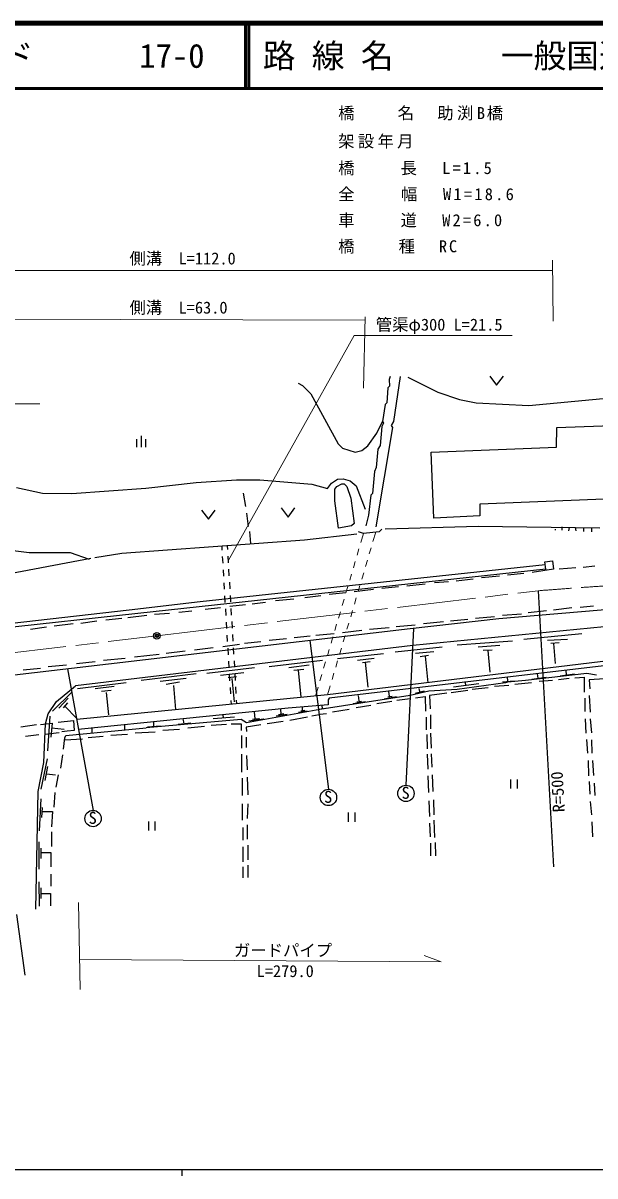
# Model space of a CAD drawing. Units: millimetres, scale not verified. Extents: x 40000 to 680000, y 20000 to 380000.
# Drawn here: x 143767 to 231124, y 204000 to 380000 of the extents above; entities that cross this region are included whole.
import ezdxf
from ezdxf.enums import TextEntityAlignment as Align

# ---------------------------------------------------------------- set-up
doc = ezdxf.new("R2010")
doc.units = ezdxf.units.MM
doc.header["$LTSCALE"] = 1000
doc.header["$PDMODE"] = 32
doc.header["$PDSIZE"] = 500
doc.linetypes.add('CHAIN', pattern=[18.5, 12, -1.5, 3.5, -1.5])
for name, color, linetype, lineweight in [('M-BGD', 7, 'Continuous', 25), ('M-BMK', 2, 'CHAIN', 13), ('M-BMK-SRVR', 3, 'Continuous', 25), ('M-STR-HTXT', 7, 'Continuous', 13), ('M-STR-STR1', 1, 'Continuous', 13), ('M-TTL', 2, 'Continuous', 140), ('M-TTL-BAND', 7, 'Continuous', 25), ('M-TTL-LINE', 7, 'Continuous', 50)]:
    doc.layers.add(name, color=color, linetype=linetype, lineweight=lineweight)
doc.layers.add('M-TTL-TXT', color=7, linetype='Continuous')
doc.styles.add('ＭＳ ゴシック', font='')
doc.styles.get('ＭＳ ゴシック').set_extended_font_data('MS Gothic')

msp = doc.modelspace()

# ---------------------------------------------------------------- linework, layer by layer
at = {"layer": 'M-BGD'}
for p, q in [((199840, 326023), (199670, 325600)), ((199670, 325600), (199755, 324584)), ((201364, 326023), (200348, 319165)), ((202549, 325939), (207121, 323653)), ((215056, 326119), (216106, 324719)), ((216106, 324719), (217156, 326119)), ((185785, 325007), (186462, 324669)), ((186462, 324669), (187732, 323399)), ((199501, 324330), (199332, 322044)), ((199755, 324584), (199501, 324330)), ((187732, 323399), (191881, 315779)), ((207121, 323653), (210423, 322552)), ((210423, 322552), (212963, 322044)), ((221006, 321621), (235654, 322975)), ((199078, 321790), (198654, 319165)), ((199332, 322044), (199078, 321790)), ((212963, 322044), (221006, 321621)), ((197808, 317387), (198654, 319165)), ((198824, 318911), (198570, 318403)), ((198654, 319165), (198824, 318911)), ((200348, 319165), (200009, 318573)), ((200009, 318573), (200178, 318234)), ((225324, 318234), (237940, 318742)), ((161840, 315240), (161840, 316990)), ((196453, 315440), (197808, 317387)), ((200178, 318234), (197638, 303079)), ((198570, 318403), (198316, 315525)), ((225240, 315271), (225324, 318234)), ((161140, 315240), (161140, 316465)), ((162540, 315240), (162540, 316465)), ((191881, 315779), (192558, 315101)), ((192558, 315101), (194506, 314509)), ((195522, 314763), (196453, 315440)), ((198316, 315525), (197977, 314932)), ((206105, 314509), (225240, 315271)), ((194506, 314509), (195522, 314763)), ((197977, 314932), (197723, 312138)), ((206528, 304433), (206105, 314509)), ((197469, 311545), (197130, 308159)), ((197723, 312138), (197469, 311545)), ((162502, 309005), (170206, 309852)), ((170206, 309852), (176387, 310275)), ((176387, 310275), (179943, 310275)), ((179943, 310275), (187902, 309598)), ((190272, 308921), (190865, 309767)), ((190865, 309767), (191796, 310360)), ((191796, 310360), (192643, 310445)), ((192643, 310445), (193744, 310106)), ((193744, 310106), (194675, 309344)), ((142774, 309090), (146754, 308243)), ((146754, 308243), (151241, 308159)), ((151241, 308159), (162502, 309005)), ((177403, 308243), (177742, 306211)), ((187902, 309598), (190272, 308921)), ((191373, 308836), (191712, 309259)), ((191373, 307058), (191373, 308836)), ((191712, 309259), (192474, 309683)), ((192474, 309683), (192812, 309683)), ((192812, 309683), (193236, 309259)), ((193236, 309259), (193828, 307481)), ((194675, 309344), (196030, 305788)), ((197130, 308159), (196876, 307905)), ((191966, 302909), (191373, 307058)), ((193828, 307481), (194336, 303587)), ((196876, 307905), (196538, 304857)), ((238532, 307566), (213556, 306550)), ((213556, 306550), (213556, 304772)), ((171037, 305662), (172087, 304262)), ((172087, 304262), (173137, 305662)), ((177911, 305195), (178165, 303163)), ((183201, 305991), (184251, 304591)), ((184251, 304591), (185301, 305991)), ((196538, 304857), (196114, 303248)), ((213556, 304772), (206528, 304433)), ((193913, 303248), (191966, 302909)), ((194336, 303587), (193913, 303248)), ((198570, 302740), (198146, 302317)), ((213302, 303163), (199078, 302740)), ((231844, 302909), (213302, 303163)), ((225070, 302740), (225070, 302571)), ((226086, 303079), (226086, 302571)), ((227187, 302994), (227102, 302486)), ((228118, 302994), (228203, 302486)), ((229388, 302994), (229388, 302401)), ((230574, 302909), (230574, 302317)), ((186746, 301065), (158861, 299015)), ((178334, 302401), (178504, 300539)), ((194760, 301978), (186746, 301065)), ((195776, 302063), (195014, 302317)), ((198146, 302317), (195776, 302063)), ((139049, 299861), (144722, 299184)), ((174107, 300136), (174142, 299543)), ((174952, 300198), (174987, 299615)), ((154120, 298253), (136170, 294866)), ((144722, 299184), (150987, 299184)), ((150987, 299184), (153866, 298168)), ((158861, 299015), (154712, 298337)), ((174201, 298545), (174260, 297546)), ((175046, 298617), (175105, 297618)), ((223462, 297744), (224638, 297901)), ((223631, 296644), (223462, 297744)), ((224638, 297901), (224816, 296644)), ((223631, 296644), (161316, 289871)), ((223528, 297310), (170799, 291649)), ((174319, 296548), (174378, 295550)), ((175164, 296620), (175223, 295622)), ((220244, 295967), (217789, 295713)), ((224816, 296644), (221514, 296136)), ((223658, 296466), (223631, 296644)), ((228203, 296813), (225644, 296656)), ((231082, 297067), (229304, 296898)), ((174437, 294552), (174496, 293553)), ((175282, 294624), (175341, 293625)), ((201110, 293935), (198570, 293681)), ((205174, 294358), (202380, 294019)), ((208730, 294697), (206613, 294527)), ((212540, 295120), (209915, 294781)), ((216519, 295543), (213810, 295289)), ((174555, 292555), (174614, 291557)), ((175400, 292627), (175459, 291629)), ((189256, 292580), (186801, 292241)), ((193066, 293003), (190526, 292749)), ((197300, 293511), (194336, 293173)), ((222450, 293336), (224804, 251185)), ((170799, 291649), (159962, 290379)), ((173932, 290717), (171561, 290463)), ((174673, 290559), (174732, 289560)), ((175371, 290971), (177742, 291225)), ((175518, 290631), (175577, 289632)), ((180790, 291564), (178758, 291310)), ((185108, 292072), (182314, 291818)), ((235823, 290717), (216434, 289024)), ((227610, 290717), (224816, 290379)), ((230912, 290971), (228880, 290802)), ((161316, 289871), (111448, 284367)), ((159962, 290379), (113752, 285063)), ((155051, 288685), (152596, 288347)), ((158861, 289109), (156406, 288855)), ((162671, 289532), (159792, 289193)), ((166142, 289871), (163856, 289701)), ((169529, 290209), (167582, 290040)), ((216434, 289024), (202888, 287500)), ((211693, 288939), (209068, 288685)), ((215757, 289363), (212878, 289109)), ((219906, 289786), (217027, 289532)), ((223716, 290294), (220922, 289955)), ((202888, 287500), (106114, 276239)), ((147346, 287754), (144891, 287415)), ((151410, 288262), (148532, 287923)), ((174791, 288562), (174850, 287564)), ((175636, 288634), (175695, 287636)), ((195522, 287246), (192558, 286907)), ((199670, 287669), (196707, 287415)), ((203650, 288093), (200771, 287839)), ((203391, 287557), (202228, 263643)), ((234638, 288008), (203311, 284960)), ((207968, 288601), (204920, 288262)), ((176810, 285129), (174270, 284791)), ((174909, 286565), (174969, 285567)), ((175755, 286638), (175814, 285639)), ((180112, 285553), (177572, 285299)), ((184007, 285976), (181382, 285722)), ((187648, 286399), (185192, 286145)), ((187570, 285718), (190421, 263027)), ((191288, 286738), (188494, 286484)), ((218551, 285637), (210084, 285045)), ((229134, 286738), (220244, 285891)), ((226933, 285891), (223885, 285722)), ((225663, 285383), (224393, 285299)), ((224816, 285299), (225070, 282251)), ((203311, 284960), (151784, 278844)), ((164534, 283605), (160808, 283182)), ((168513, 284113), (165634, 283775)), ((172831, 284621), (169952, 284283)), ((175028, 284569), (175087, 283571)), ((175873, 284641), (175932, 283643)), ((198824, 283690), (191796, 282928)), ((207798, 284706), (200602, 283944)), ((206528, 284029), (203734, 283775)), ((205682, 283436), (204412, 283267)), ((216604, 284960), (213302, 284706)), ((215418, 284283), (214064, 284198)), ((214741, 284198), (215080, 280896)), ((150394, 281997), (147600, 281743)), ((154797, 282505), (151918, 282166)), ((159369, 283013), (156067, 282674)), ((175146, 282572), (175205, 281574)), ((175991, 282645), (176050, 281646)), ((189510, 282674), (181382, 281743)), ((187478, 281997), (184346, 281573)), ((233622, 282674), (190272, 277425)), ((236924, 282420), (190526, 276917)), ((197384, 283013), (194844, 282674)), ((196792, 282505), (195606, 282335)), ((196030, 282420), (196453, 278610)), ((205174, 283351), (205597, 279287)), ((146415, 281489), (143790, 281235)), ((150567, 281412), (154458, 259814)), ((170206, 280642), (161824, 279626)), ((168682, 279965), (164703, 279457)), ((179096, 281573), (171815, 280727)), ((177488, 280811), (173932, 280388)), ((176348, 280217), (175078, 280048)), ((175264, 280576), (175323, 279578)), ((175657, 279918), (175996, 276362)), ((176109, 280648), (176168, 279650)), ((186632, 281319), (185108, 281150)), ((185785, 281235), (186208, 277086)), ((217818, 279598), (217772, 280148)), ((229896, 280727), (220498, 279626)), ((221462, 279840), (223670, 280121)), ((222460, 280029), (222367, 280625)), ((227187, 279965), (225578, 279711)), ((225801, 280348), (228008, 280629)), ((226799, 280537), (226706, 281133)), ((228034, 280049), (229473, 280134)), ((229473, 280134), (229473, 277848)), ((231336, 280473), (229896, 280727)), ((232606, 279880), (230235, 279711)), ((148870, 276409), (151784, 278844)), ((159538, 279287), (152088, 278356)), ((157676, 278695), (154797, 278356)), ((157252, 278102), (155728, 277933)), ((167666, 279372), (165634, 279033)), ((166735, 278864), (167074, 275223)), ((175382, 278579), (175441, 277581)), ((176227, 278652), (176286, 277653)), ((204371, 277968), (204283, 278415)), ((210084, 278271), (205766, 278017)), ((211693, 278102), (209153, 277763)), ((213386, 279118), (209492, 278610)), ((217450, 279287), (210084, 278271)), ((211270, 279457), (211354, 278949)), ((214826, 278525), (212370, 278271)), ((217958, 278864), (215757, 278695)), ((216999, 279450), (218809, 279590)), ((217789, 279372), (217450, 279287)), ((220498, 279626), (217789, 279372)), ((221430, 279287), (218890, 279033)), ((224647, 279626), (222615, 279457)), ((230235, 279711), (230320, 278356)), ((147600, 274546), (148870, 276409)), ((148278, 274969), (151241, 277848)), ((150648, 276917), (149209, 275393)), ((190272, 277425), (152003, 273699)), ((156486, 277785), (156825, 274398)), ((175500, 276583), (175535, 275990)), ((176345, 276655), (176379, 276072)), ((202888, 277340), (189087, 275223)), ((190526, 276917), (190357, 276663)), ((190357, 276663), (190357, 275901)), ((194216, 276146), (196080, 276443)), ((194762, 276372), (195480, 276489)), ((195097, 276536), (194988, 277340)), ((200094, 276409), (197808, 276070)), ((198928, 276839), (200790, 277167)), ((199480, 277120), (200156, 277255)), ((199766, 277250), (199662, 277947)), ((202888, 276832), (200856, 276578)), ((205766, 278017), (202888, 277340)), ((203734, 277001), (205174, 277171)), ((203737, 277708), (205110, 278051)), ((205174, 277171), (205258, 274969)), ((208476, 277679), (205851, 277340)), ((205851, 277340), (205936, 275308)), ((229558, 276917), (229558, 274885)), ((230235, 277340), (230404, 274800)), ((150564, 276239), (149886, 275477)), ((150140, 275731), (151918, 273869)), ((184261, 275393), (152172, 272175)), ((189087, 275223), (177911, 273191)), ((179228, 273808), (179140, 274786)), ((183210, 274550), (183137, 275213)), ((190357, 275901), (184261, 275393)), ((187163, 274963), (185827, 274724)), ((186799, 275046), (186211, 274947)), ((186466, 275067), (186430, 275504)), ((189016, 275259), (189984, 275428)), ((189497, 275398), (189432, 275763)), ((193574, 275223), (191034, 274800)), ((196876, 275816), (194675, 275477)), ((145822, 272853), (143452, 272514)), ((146415, 272937), (148193, 273107)), ((146923, 267095), (147177, 273022)), ((147177, 273022), (147600, 274546)), ((147854, 274207), (147516, 268873)), ((148193, 273107), (148024, 270990)), ((149124, 273276), (151495, 273530)), ((151495, 273530), (151580, 272006)), ((159284, 272853), (159284, 272175)), ((177064, 273699), (162586, 272429)), ((163687, 273361), (163687, 272683)), ((167475, 272987), (169379, 273169)), ((168313, 273159), (168255, 273689)), ((174863, 272937), (172492, 272768)), ((176048, 274038), (172831, 273784)), ((174270, 274461), (174355, 273869)), ((175540, 273022), (177064, 273022)), ((177911, 273191), (177064, 273699)), ((177064, 273022), (177064, 272006)), ((180112, 272853), (177826, 272514)), ((180471, 273741), (178276, 273450)), ((179800, 273793), (178796, 273673)), ((179883, 273798), (179800, 273793)), ((180539, 273746), (180471, 273741)), ((183499, 273361), (181044, 273022)), ((184130, 274463), (182445, 274182)), ((183576, 274549), (182804, 274408)), ((187224, 274038), (184515, 273530)), ((189002, 274377), (187902, 274207)), ((189087, 274461), (189002, 274377)), ((190103, 274546), (189087, 274461)), ((205343, 274038), (205343, 272091)), ((206020, 274377), (206020, 272260)), ((229642, 273784), (229727, 271583)), ((230404, 273784), (230574, 271667)), ((146161, 271329), (144129, 271075)), ((149294, 271667), (147092, 271413)), ((150056, 272175), (148108, 272345)), ((150500, 271888), (149680, 271795)), ((150140, 270905), (150310, 271244)), ((150310, 271244), (162586, 272429)), ((151580, 272006), (150500, 271888)), ((155982, 271075), (153696, 270905)), ((154289, 272345), (154289, 271667)), ((159708, 271413), (157168, 271244)), ((163941, 271752), (160893, 271583)), ((162796, 272539), (164762, 272721)), ((167666, 272175), (165126, 272006)), ((171476, 272599), (168936, 272345)), ((177149, 271244), (177149, 269297)), ((177826, 272514), (177911, 271837)), ((205428, 271413), (205512, 269212)), ((206020, 271583), (206105, 269297)), ((149971, 269127), (150140, 270905)), ((150140, 270567), (152850, 270736)), ((177826, 270990), (177826, 269381)), ((229812, 270651), (229981, 268535)), ((230574, 270567), (230658, 268535)), ((147431, 267688), (146500, 263031)), ((149802, 268281), (149463, 266249)), ((177149, 268365), (177149, 265656)), ((177911, 268196), (177996, 265995)), ((205512, 268365), (205597, 266079)), ((206105, 268450), (206190, 266418)), ((146076, 262693), (146923, 267095)), ((147516, 266503), (147092, 264386)), ((230066, 267434), (230150, 265063)), ((230743, 267434), (230912, 265148)), ((147346, 265402), (148701, 265233)), ((149124, 265233), (148786, 263370)), ((177234, 264725), (177234, 262100)), ((177996, 264894), (178080, 262185)), ((205597, 265063), (205682, 262523)), ((206274, 265233), (206359, 262693)), ((218232, 264525), (218232, 263125)), ((219282, 263125), (219282, 264525)), ((230235, 264217), (230320, 262269)), ((145738, 244743), (146076, 262693)), ((148616, 262523), (148447, 260322)), ((230997, 263963), (231082, 262100)), ((146500, 261592), (146246, 256681)), ((177234, 260830), (177234, 258290)), ((178080, 260830), (177996, 258544)), ((205766, 261253), (205851, 258883)), ((206444, 261423), (206528, 259137)), ((230404, 261169), (230574, 259137)), ((146669, 260237), (146584, 258713)), ((146754, 259645), (148278, 259645)), ((148278, 259645), (148108, 257274)), ((193439, 259459), (193439, 258059)), ((194489, 258059), (194489, 259459)), ((162915, 258126), (162915, 256726)), ((163965, 256726), (163965, 258126)), ((177318, 257189), (177318, 255242)), ((177996, 257613), (177996, 255411)), ((205851, 257867), (205936, 255750)), ((206528, 258290), (206613, 255665)), ((230658, 258036), (230743, 255750)), ((148108, 256512), (148108, 254311)), ((146161, 254988), (146161, 250839)), ((146500, 254057), (146500, 252448)), ((177318, 254226), (177318, 251940)), ((178080, 254480), (178080, 252279)), ((206020, 254819), (206020, 252871)), ((206698, 254903), (206782, 252871)), ((146500, 253379), (148024, 253379)), ((148024, 253379), (148024, 251178)), ((148024, 250077), (148024, 248215)), ((177318, 251178), (177318, 249485)), ((178080, 251432), (178080, 249569)), ((146161, 248892), (146246, 245167)), ((146500, 247961), (146500, 246352)), ((146584, 247114), (147939, 247114)), ((147939, 247114), (147939, 245251)), ((142774, 243897), (144044, 234668))]:
    msp.add_line(p, q, dxfattribs=at)
for centre in [(190421, 261777), (202259, 262393), (154458, 258564)]:
    msp.add_circle(centre, 1250, dxfattribs=at)
at = {"layer": 'M-BMK'}
for p, q in [((164206, 286462), (222450, 293336)), ((64915, 274743), (164206, 286462))]:
    msp.add_line(p, q, dxfattribs=at)
msp.add_arc((284469, -495443), 791213, 91.44828, 94.49573, dxfattribs=at)
at = {"layer": 'M-BMK-SRVR'}
msp.add_circle((164206, 286462), 500, dxfattribs=at)
msp.add_point((164206, 286462), dxfattribs=at)
at = {"layer": 'M-STR-HTXT'}
for p, q in [((224647, 343803), (224732, 334490)), ((114308, 342223), (224647, 342223)), ((133800, 334829), (196030, 334659)), ((196030, 335167), (195776, 324245)), ((175117, 297914), (194355, 332286)), ((194355, 332286), (218466, 332286)), ((124814, 321882), (146343, 321882)), ((152257, 245759), (152511, 232467)), ((207629, 236700), (205042, 237653)), ((152426, 237039), (207629, 236700))]:
    msp.add_line(p, q, dxfattribs=at)
at = {"layer": 'M-STR-STR1'}
for p, q in [((195776, 302063), (195366, 300679)), ((197634, 302262), (197221, 300869)), ((195081, 299721), (194797, 298762)), ((196937, 299910), (196653, 298952)), ((194513, 297803), (194229, 296844)), ((196369, 297993), (196085, 297034)), ((193945, 295885), (193661, 294927)), ((195800, 296075), (195516, 295116)), ((193376, 293968), (193092, 293009)), ((195232, 294158), (194948, 293199)), ((194664, 292240), (194380, 291281)), ((192808, 292050), (192524, 291092)), ((192240, 290133), (191955, 289174)), ((194095, 290323), (193811, 289364)), ((191671, 288215), (191387, 287257)), ((193527, 288405), (193243, 287446)), ((191103, 286298), (190819, 285339)), ((192959, 286488), (192674, 285529)), ((190534, 284380), (190250, 283421)), ((192390, 284570), (192106, 283611)), ((189966, 282463), (189682, 281504)), ((191822, 282652), (191538, 281694)), ((189398, 280545), (189114, 279586)), ((191254, 280735), (190969, 279776)), ((188829, 278628), (188419, 277244)), ((190685, 278817), (190272, 277425))]:
    msp.add_line(p, q, dxfattribs=at)
at = {"layer": 'M-TTL'}
msp.add_line((680000, 380000), (40000, 380000), dxfattribs=at)
at = {"layer": 'M-TTL-BAND'}
for p, q in [((40000, 205000), (579000, 205000)), ((168000, 205000), (168000, 204000))]:
    msp.add_line(p, q, dxfattribs=at)
at = {"layer": 'M-TTL-LINE'}
for p, q in [((177750, 380000), (177750, 370000)), ((178250, 380000), (178250, 370000)), ((40000, 370000), (680000, 370000))]:
    msp.add_line(p, q, dxfattribs=at)

# ---------------------------------------------------------------- texts
at = {"layer": 'M-BGD', "style": 'ＭＳ ゴシック'}
msp.add_text('R=500', height=1833, rotation=93.197, dxfattribs=at).set_placement((227083, 259601), align=Align.BOTTOM_LEFT)
for p in [(189742, 260403), (201581, 261020), (153780, 257190)]:
    msp.add_text('S', height=1833, dxfattribs=at).set_placement(p, align=Align.BOTTOM_LEFT)
at = {"layer": 'M-STR-HTXT', "style": 'ＭＳ ゴシック'}
for s, p in [('側溝\u3000L=112.0', (160023, 342598)), ('側溝\u3000L=63.0', (160023, 335099)), ('管渠φ300 L=21.5', (197644, 332495)), ('ガードパイプ', (175976, 236974)), ('L=279.0', (179450, 233807))]:
    msp.add_text(s, height=1833, dxfattribs=at).set_placement(p, align=Align.BOTTOM_LEFT)
at = {"layer": 'M-STR-HTXT', "char_height": 1833, "attachment_point": 7, "style": 'ＭＳ ゴシック'}
for s, insert in [('\\T1.21;橋\u3000\u3000名\u3000助渕B橋', (191908, 365137)), ('\\T1.2;架設年月\u3000', (191908, 360841)), ('\\T1.27;橋\u3000\u3000長\u3000L=1.5', (191908, 356743)), ('\\T1.28;全\u3000\u3000幅\u3000W1=18.6', (191908, 352763)), ('\\T1.27;車\u3000\u3000道\u3000W2=6.0', (191908, 348783)), ('\\T1.23;橋\u3000\u3000種\u3000RC', (191908, 344803))]:
    msp.add_mtext(s, dxfattribs=dict(at, insert=insert))
at = {"layer": 'M-TTL-TXT', "style": 'ＭＳ ゴシック'}
for s, p in [('図面コード', (120380, 375000)), ('17-0', (161521, 375000)), ('路 線 名', (180380, 375000)), ('一般国道315号', (216734, 375000))]:
    msp.add_text(s, height=3666, dxfattribs=at).set_placement(p, align=Align.MIDDLE_LEFT)

doc.saveas('drawing.dxf')
